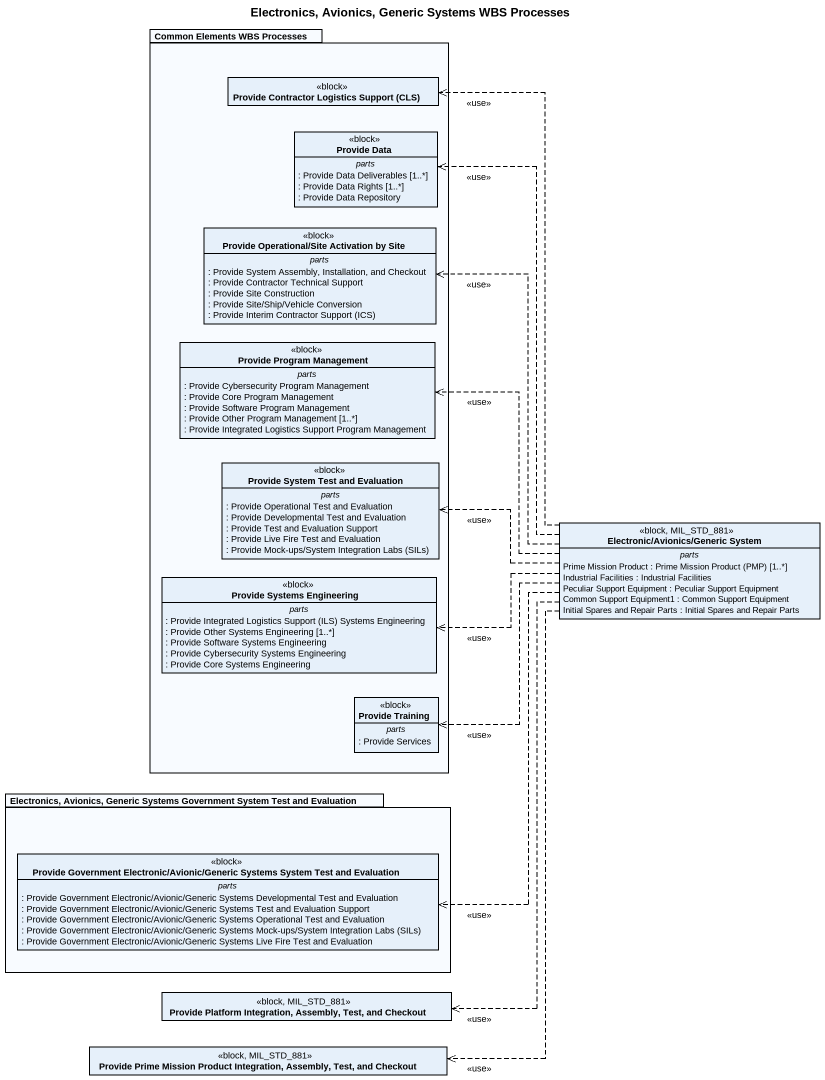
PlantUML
@startuml
title Electronics, Avionics, Generic Systems WBS Processes
hide circle
hide empty members
package "Common Elements WBS Processes" as Common_Elements_WBS {
  class "Provide Contractor Logistics Support (CLS)" as Provide_Contractor <<block>>
  class "Provide Data" as Provide_Data <<block>> {
    -- parts --
    : Provide Data Deliverables [1..*]
    : Provide Data Rights [1..*]
    : Provide Data Repository
  }
  class "Provide Operational/Site Activation by Site" as Provide_Operational_Site <<block>> {
    -- parts --
    : Provide System Assembly, Installation, and Checkout
    : Provide Contractor Technical Support
    : Provide Site Construction
    : Provide Site/Ship/Vehicle Conversion
    {field} : Provide Interim Contractor Support (ICS)
  }
  class "Provide Program Management" as Provide_Program_Management <<block>> {
    -- parts --
    : Provide Cybersecurity Program Management
    : Provide Core Program Management
    : Provide Software Program Management
    : Provide Other Program Management [1..*]
    : Provide Integrated Logistics Support Program Management
  }
  class "Provide System Test and Evaluation" as Provide_System_Test_and <<block>> {
    -- parts --
    : Provide Operational Test and Evaluation
    : Provide Developmental Test and Evaluation
    : Provide Test and Evaluation Support
    : Provide Live Fire Test and Evaluation
    {field} : Provide Mock-ups/System Integration Labs (SILs)
  }
  class "Provide Systems Engineering" as Provide_Systems_Engineering <<block>> {
    -- parts --
    {field} : Provide Integrated Logistics Support (ILS) Systems Engineering
    : Provide Other Systems Engineering [1..*]
    : Provide Software Systems Engineering
    : Provide Cybersecurity Systems Engineering
    : Provide Core Systems Engineering
  }
  class "Provide Training" as Provide_Training <<block>> {
    -- parts --
    : Provide Services
  }
}
class "Electronic/Avionics/Generic System" as Electronic_Avionics_Generic <<block, MIL_STD_881>> {
  -- parts --
  {field} Prime Mission Product : Prime Mission Product (PMP) [1..*]
  Industrial Facilities : Industrial Facilities
  Peculiar Support Equipment : Peculiar Support Equipment
  Common Support Equipment1 : Common Support Equipment
  Initial Spares and Repair Parts : Initial Spares and Repair Parts
}
package "Electronics, Avionics, Generic Systems Government System Test and Evaluation" as Electronics_Avionics {
  class "Provide Government Electronic/Avionic/Generic Systems System Test and Evaluation" as Provide_Government <<block>> {
    -- parts --
    : Provide Government Electronic/Avionic/Generic Systems Developmental Test and Evaluation
    : Provide Government Electronic/Avionic/Generic Systems Test and Evaluation Support
    : Provide Government Electronic/Avionic/Generic Systems Operational Test and Evaluation
    {field} : Provide Government Electronic/Avionic/Generic Systems Mock-ups/System Integration Labs (SILs)
    : Provide Government Electronic/Avionic/Generic Systems Live Fire Test and Evaluation
  }
}
class "Provide Platform Integration, Assembly, Test, and Checkout" as Provide_Platform <<block, MIL_STD_881>>
class "Provide Prime Mission Product Integration, Assembly, Test, and Checkout" as Provide_Prime_Mission <<block, MIL_STD_881>>
Electronic_Avionics_Generic .up.> Provide_Contractor : <<use>>
Electronic_Avionics_Generic .up.> Provide_Data : <<use>>
Electronic_Avionics_Generic .up.> Provide_Operational_Site : <<use>>
Electronic_Avionics_Generic .left.> Provide_Program_Management : <<use>>
Electronic_Avionics_Generic .left.> Provide_System_Test_and : <<use>>
Electronic_Avionics_Generic .left.> Provide_Systems_Engineering : <<use>>
Electronic_Avionics_Generic .left.> Provide_Training : <<use>>
Electronic_Avionics_Generic ..> Provide_Government : <<use>>
Electronic_Avionics_Generic ..> Provide_Platform : <<use>>
Electronic_Avionics_Generic ..> Provide_Prime_Mission : <<use>>
@enduml
